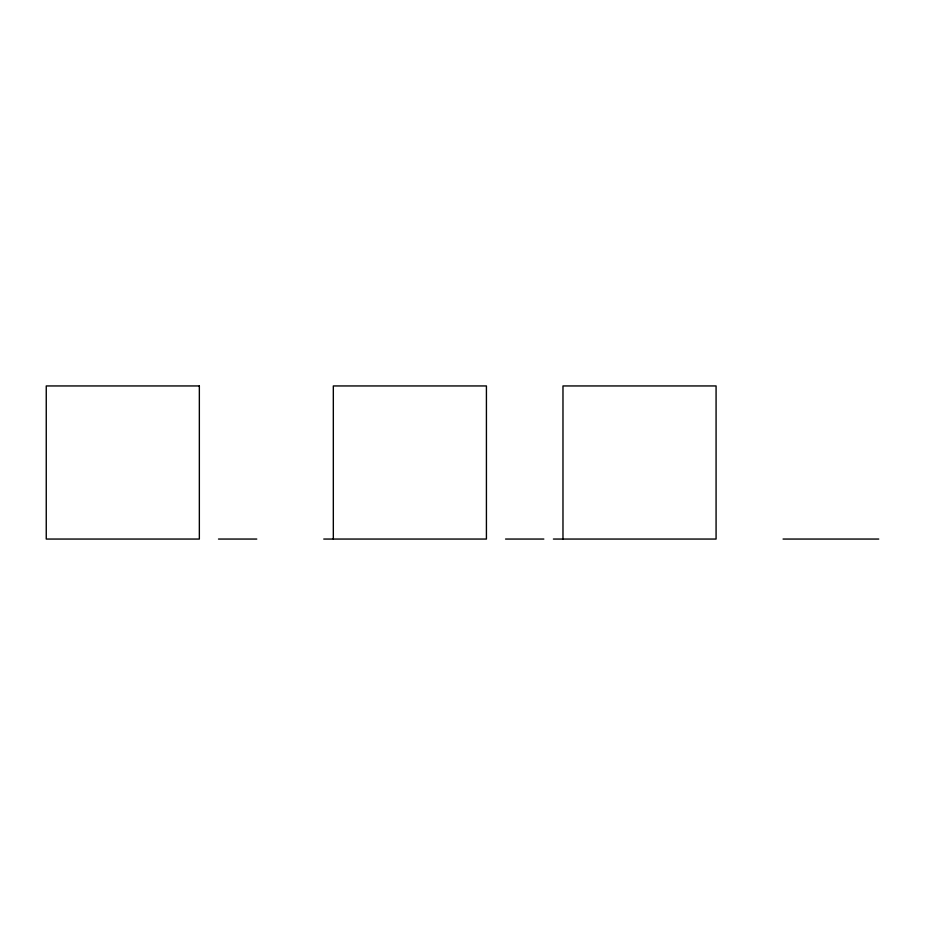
<?xml version="1.0" encoding="UTF-8"?>
<svg xmlns="http://www.w3.org/2000/svg" width="925" height="925" viewBox="0 0 925 925"><rect width="100%" height="100%" fill="white"/><g stroke="black" fill="none" stroke-linecap="round" stroke-linejoin="round"><path stroke-width="1.39" d="M218.497 539.055L256.768 539.055M323.75 539.055L486.423 539.055L486.423 385.945L333.324 385.945L333.324 539.055M505.559 539.055L543.831 539.055M553.404 539.055L716.077 539.055L716.077 385.945L562.978 385.945L562.978 539.055M783.059 539.055L878.75 539.055M199.349 385.945L46.25 385.945L46.25 539.055L199.349 539.055L199.349 385.945"/></g></svg>
